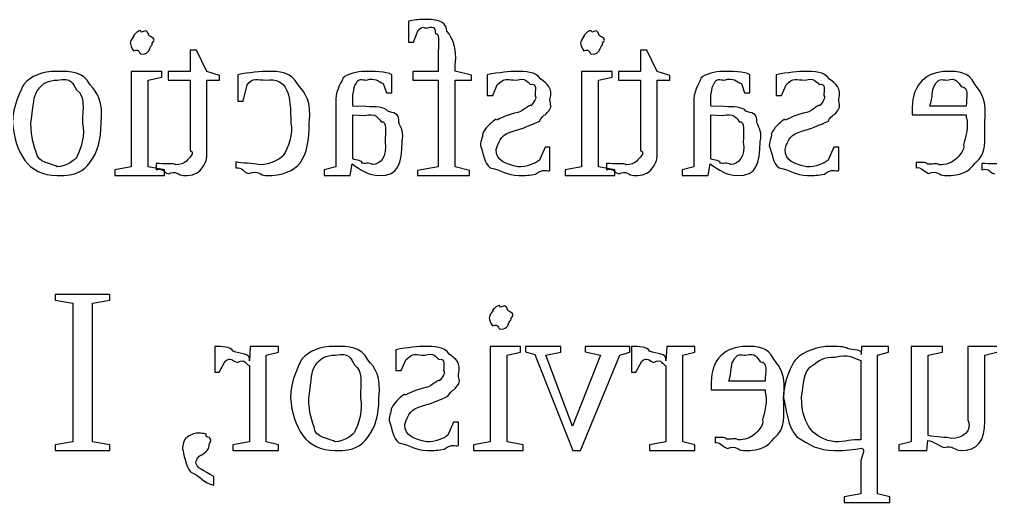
# Model space of a CAD drawing. Header units: millimetres. Extents: x 21 to 196, y 128 to 259.
# Drawn here: x 109.23 to 128.96, y 240.74 to 250.56 of the extents above; entities that cross this region are included whole.
import ezdxf

# ---------------------------------------------------------------- set-up
doc = ezdxf.new("R2010")
doc.units = ezdxf.units.MM
doc.layers.get('0').update_dxf_attribs({"linetype": 'CONTINUOUS'})

msp = doc.modelspace()

# ---------------------------------------------------------------- linework, layer by layer
at = {"color": 0}
for p, q in [((117.137, 250.522), (117.137, 250.098)), ((117.237, 250.098), (117.33, 250.34)), ((111.481, 250.075), (111.481, 250.075)), ((117.137, 250.098), (117.237, 250.098)), ((120.629, 250.075), (120.629, 250.075)), ((112.83, 249.937), (112.697, 249.937)), ((112.697, 249.937), (112.697, 249.502)), ((113.039, 249.502), (112.83, 249.937)), ((117.738, 249.827), (117.738, 249.502)), ((121.979, 249.937), (121.846, 249.937)), ((121.846, 249.937), (121.846, 249.502)), ((122.188, 249.502), (121.979, 249.937)), ((118.085, 249.508), (118.085, 249.645)), ((112.12, 249.502), (111.502, 249.502)), ((111.502, 249.502), (111.502, 247.562)), ((111.844, 249.326), (112.12, 249.386)), ((112.12, 249.386), (112.12, 249.502)), ((112.697, 249.502), (112.251, 249.502)), ((112.251, 249.502), (112.251, 249.326)), ((113.293, 249.42), (113.039, 249.502)), ((113.293, 249.326), (113.293, 249.42)), ((113.667, 249.436), (113.667, 248.896)), ((116.236, 249.502), (116.236, 249.502)), ((116.793, 249.067), (116.793, 249.436)), ((117.738, 249.502), (117.22, 249.502)), ((117.22, 249.502), (117.22, 249.326)), ((118.416, 249.425), (118.085, 249.508)), ((118.416, 249.326), (118.416, 249.425)), ((118.734, 249.436), (118.734, 249.011)), ((121.269, 249.502), (120.651, 249.502)), ((120.651, 249.502), (120.651, 247.562)), ((120.993, 249.326), (121.269, 249.386)), ((121.269, 249.386), (121.269, 249.502)), ((121.846, 249.502), (121.4, 249.502)), ((121.4, 249.502), (121.4, 249.326)), ((122.441, 249.42), (122.188, 249.502)), ((122.441, 249.326), (122.441, 249.42)), ((123.511, 249.502), (123.511, 249.502)), ((124.068, 249.067), (124.068, 249.436)), ((124.601, 249.436), (124.601, 249.011)), ((111.844, 247.562), (111.844, 249.326)), ((112.251, 249.326), (112.697, 249.326)), ((112.697, 249.326), (112.697, 247.893)), ((113.039, 247.865), (113.039, 249.326)), ((113.039, 249.326), (113.293, 249.326)), ((113.772, 248.896), (113.855, 249.232)), ((116.622, 249.254), (116.688, 249.067)), ((117.22, 249.326), (117.738, 249.326)), ((117.738, 249.326), (117.738, 247.562)), ((118.085, 249.326), (118.416, 249.326)), ((118.085, 247.562), (118.085, 249.326)), ((118.845, 249.011), (118.938, 249.232)), ((120.993, 247.562), (120.993, 249.326)), ((121.4, 249.326), (121.846, 249.326)), ((121.846, 249.326), (121.846, 247.893)), ((122.188, 247.865), (122.188, 249.326)), ((122.188, 249.326), (122.441, 249.326)), ((123.897, 249.254), (123.963, 249.067)), ((124.711, 249.011), (124.805, 249.232)), ((128.068, 249.326), (128.068, 249.326)), ((116.005, 248.797), (116.005, 249.028)), ((116.688, 249.067), (116.793, 249.067)), ((118.734, 249.011), (118.845, 249.011)), ((123.279, 248.797), (123.279, 249.028)), ((123.963, 249.067), (124.068, 249.067)), ((124.601, 249.011), (124.711, 249.011)), ((113.667, 248.896), (113.772, 248.896)), ((115.657, 248.945), (115.657, 247.562)), ((116.275, 248.786), (116.005, 248.797)), ((122.932, 248.945), (122.932, 247.562)), ((123.549, 248.786), (123.279, 248.797)), ((128.465, 248.797), (127.726, 248.797)), ((116.005, 248.62), (116.242, 248.609)), ((116.005, 247.722), (116.005, 248.62)), ((123.279, 248.62), (123.516, 248.609)), ((123.279, 247.722), (123.279, 248.62)), ((127.368, 248.769), (127.368, 248.62)), ((127.368, 248.62), (128.465, 248.62)), ((128.465, 248.62), (128.465, 248.57)), ((109.464, 248.449), (109.464, 248.449)), ((119.258, 248.29), (119.462, 248.35)), ((125.125, 248.29), (125.329, 248.35)), ((118.597, 247.997), (118.597, 247.997)), ((119.908, 247.964), (119.793, 247.7)), ((120.008, 247.964), (119.908, 247.964)), ((120.008, 247.485), (120.008, 247.964)), ((124.463, 247.997), (124.463, 247.997)), ((125.775, 247.964), (125.659, 247.7)), ((125.874, 247.964), (125.775, 247.964)), ((125.874, 247.485), (125.874, 247.964)), ((112.008, 247.633), (112.008, 247.501)), ((113.623, 247.667), (113.623, 247.545)), ((115.95, 247.385), (115.988, 247.622)), ((121.157, 247.633), (121.157, 247.501)), ((123.224, 247.385), (123.263, 247.622)), ((127.445, 247.656), (127.445, 247.545)), ((128.783, 247.633), (128.783, 247.501)), ((111.502, 247.562), (111.166, 247.501)), ((111.166, 247.501), (111.166, 247.385)), ((112.175, 247.501), (111.844, 247.562)), ((112.175, 247.385), (112.175, 247.501)), ((115.657, 247.562), (115.42, 247.501)), ((115.42, 247.501), (115.42, 247.385)), ((117.738, 247.562), (117.319, 247.485)), ((117.319, 247.485), (117.319, 247.385)), ((118.372, 247.485), (118.085, 247.562)), ((118.372, 247.385), (118.372, 247.485)), ((120.651, 247.562), (120.315, 247.501)), ((120.315, 247.501), (120.315, 247.385)), ((121.324, 247.501), (120.993, 247.562)), ((121.324, 247.385), (121.324, 247.501)), ((122.932, 247.562), (122.695, 247.501)), ((122.695, 247.501), (122.695, 247.385)), ((111.166, 247.385), (112.175, 247.385)), ((112.565, 247.385), (112.565, 247.385)), ((115.42, 247.385), (115.95, 247.385)), ((117.319, 247.385), (118.372, 247.385)), ((120.315, 247.385), (121.324, 247.385)), ((121.714, 247.385), (121.714, 247.385)), ((122.695, 247.385), (123.224, 247.385)), ((111.064, 244.968), (109.957, 244.968)), ((109.957, 244.968), (109.957, 244.852)), ((109.957, 244.852), (110.315, 244.792)), ((110.712, 244.792), (111.064, 244.852)), ((111.064, 244.852), (111.064, 244.968)), ((110.315, 244.792), (110.315, 241.97)), ((110.712, 241.97), (110.712, 244.792)), ((118.772, 244.483), (118.772, 244.483)), ((113.202, 243.91), (113.202, 243.386)), ((113.235, 243.91), (113.202, 243.91)), ((113.918, 243.91), (113.902, 243.618)), ((114.492, 243.91), (113.918, 243.91)), ((114.492, 243.794), (114.492, 243.91)), ((119.411, 243.91), (118.794, 243.91)), ((118.794, 243.91), (118.794, 241.97)), ((119.411, 243.794), (119.411, 243.91)), ((120.227, 243.91), (119.511, 243.91)), ((119.511, 243.91), (119.511, 243.8)), ((120.227, 243.794), (120.227, 243.91)), ((121.627, 243.91), (120.723, 243.91)), ((120.723, 243.91), (120.723, 243.8)), ((121.627, 243.794), (121.627, 243.91)), ((121.663, 243.91), (121.663, 243.386)), ((121.696, 243.91), (121.663, 243.91)), ((122.379, 243.91), (122.363, 243.618)), ((122.953, 243.91), (122.379, 243.91)), ((122.953, 243.794), (122.953, 243.91)), ((126.337, 243.91), (126.331, 243.745)), ((126.883, 243.91), (126.337, 243.91)), ((126.883, 243.794), (126.883, 243.91)), ((127.98, 243.91), (127.346, 243.91)), ((127.346, 243.91), (127.346, 241.97)), ((127.98, 243.794), (127.98, 243.91)), ((129.088, 243.91), (128.498, 243.91)), ((128.498, 243.91), (128.498, 242.416)), ((114.244, 243.733), (114.492, 243.794)), ((114.244, 241.97), (114.244, 243.733)), ((116.877, 243.844), (116.877, 243.419)), ((119.136, 243.733), (119.411, 243.794)), ((119.136, 241.97), (119.136, 243.733)), ((119.511, 243.8), (119.698, 243.745)), ((119.698, 243.745), (120.475, 241.793)), ((119.924, 243.733), (120.227, 243.794)), ((120.464, 242.29), (119.924, 243.733)), ((121.032, 243.733), (120.464, 242.29)), ((120.629, 241.793), (121.429, 243.733)), ((120.723, 243.8), (121.032, 243.733)), ((121.429, 243.733), (121.627, 243.794)), ((122.705, 243.733), (122.953, 243.794)), ((122.705, 241.97), (122.705, 243.733)), ((123.983, 243.733), (123.983, 243.733)), ((126.662, 243.733), (126.883, 243.794)), ((126.662, 240.911), (126.662, 243.733)), ((127.688, 243.733), (127.98, 243.794)), ((127.688, 242.102), (127.688, 243.733)), ((128.84, 243.733), (129.088, 243.794)), ((128.84, 242.394), (128.84, 243.733)), ((113.29, 243.386), (113.411, 243.612)), ((113.902, 243.513), (113.902, 241.97)), ((116.987, 243.419), (117.081, 243.64)), ((121.751, 243.386), (121.872, 243.612)), ((122.363, 243.513), (122.363, 241.97)), ((126.321, 243.623), (126.321, 242.008)), ((113.202, 243.386), (113.29, 243.386)), ((116.877, 243.419), (116.987, 243.419)), ((121.663, 243.386), (121.751, 243.386)), ((123.283, 243.177), (123.283, 243.028)), ((124.38, 243.204), (123.642, 243.204)), ((123.283, 243.028), (124.38, 243.028)), ((124.38, 243.028), (124.38, 242.979)), ((125.119, 242.879), (125.119, 242.879)), ((114.734, 242.857), (114.734, 242.857)), ((115.109, 242.857), (115.109, 242.857)), ((117.401, 242.697), (117.604, 242.758)), ((116.739, 242.405), (116.739, 242.405)), ((118.051, 242.372), (117.935, 242.108)), ((118.15, 242.372), (118.051, 242.372)), ((118.15, 241.893), (118.15, 242.372)), ((110.315, 241.97), (109.957, 241.909)), ((109.957, 241.909), (109.957, 241.793)), ((111.064, 241.909), (110.712, 241.97)), ((111.064, 241.793), (111.064, 241.909)), ((113.902, 241.97), (113.566, 241.909)), ((113.566, 241.909), (113.566, 241.793)), ((114.492, 241.909), (114.244, 241.97)), ((114.492, 241.793), (114.492, 241.909)), ((118.794, 241.97), (118.457, 241.909)), ((118.457, 241.909), (118.457, 241.793)), ((119.466, 241.909), (119.136, 241.97)), ((119.466, 241.793), (119.466, 241.909)), ((122.363, 241.97), (122.027, 241.909)), ((122.027, 241.909), (122.027, 241.793)), ((122.953, 241.909), (122.705, 241.97)), ((122.953, 241.793), (122.953, 241.909)), ((123.361, 242.063), (123.361, 241.953)), ((127.346, 241.97), (127.098, 241.909)), ((127.098, 241.909), (127.098, 241.793)), ((127.666, 241.793), (127.682, 241.997)), ((109.957, 241.793), (111.064, 241.793)), ((112.542, 241.821), (112.542, 241.821)), ((113.566, 241.793), (114.492, 241.793)), ((118.457, 241.793), (119.466, 241.793)), ((120.475, 241.793), (120.629, 241.793)), ((122.027, 241.793), (122.953, 241.793)), ((127.098, 241.793), (127.666, 241.793)), ((126.321, 241.562), (126.321, 240.911)), ((113.176, 241.088), (113.176, 241.264)), ((126.321, 240.911), (125.984, 240.851)), ((126.91, 240.851), (126.662, 240.911)), ((125.984, 240.851), (125.984, 240.735)), ((125.984, 240.735), (126.91, 240.735)), ((126.91, 240.735), (126.91, 240.851))]:
    msp.add_line(p, q, dxfattribs=at)
for points in [[(111.706, 250.301), (111.698, 250.387), (111.591, 250.279), (111.547, 250.235)], [(111.861, 250.235), (111.82, 250.387), (111.766, 250.301), (111.706, 250.301)], [(117.435, 250.56), (117.347, 250.56), (117.23, 250.547), (117.137, 250.522)], [(117.33, 250.34), (117.432, 250.442), (117.435, 250.384), (117.501, 250.384)], [(117.915, 250.323), (117.895, 250.56), (117.642, 250.56), (117.435, 250.56)], [(117.501, 250.384), (117.704, 250.442), (117.653, 250.346), (117.688, 250.268)], [(120.855, 250.301), (120.847, 250.387), (120.74, 250.279), (120.696, 250.235)], [(121.01, 250.235), (120.968, 250.387), (120.915, 250.301), (120.855, 250.301)], [(111.547, 250.235), (111.61, 250.299), (111.481, 250.137), (111.481, 250.075)], [(111.927, 250.075), (112.025, 250.182), (111.905, 250.191), (111.861, 250.235)], [(117.688, 250.268), (117.774, 250.288), (117.738, 250.044), (117.738, 249.827)], [(118.085, 249.645), (118.123, 250.009), (118.029, 250.165), (117.915, 250.323)], [(120.696, 250.235), (120.759, 250.299), (120.629, 250.137), (120.629, 250.075)], [(121.076, 250.075), (121.174, 250.182), (121.054, 250.191), (121.01, 250.235)], [(111.481, 250.075), (111.492, 250.06), (111.502, 249.965), (111.547, 249.921)], [(111.861, 249.921), (111.908, 250.06), (111.927, 250.016), (111.927, 250.075)], [(120.629, 250.075), (120.64, 250.06), (120.651, 249.965), (120.696, 249.921)], [(121.01, 249.921), (121.056, 250.06), (121.076, 250.016), (121.076, 250.075)], [(111.547, 249.921), (111.698, 249.972), (111.645, 249.855), (111.706, 249.855)], [(111.706, 249.855), (111.82, 249.855), (111.817, 249.877), (111.861, 249.921)], [(120.696, 249.921), (120.847, 249.972), (120.793, 249.855), (120.855, 249.855)], [(120.855, 249.855), (120.968, 249.855), (120.966, 249.877), (121.01, 249.921)], [(109.983, 249.502), (109.691, 249.502), (109.467, 249.414), (109.316, 249.238)], [(110.666, 249.232), (110.526, 249.502), (110.289, 249.502), (109.983, 249.502)], [(109.999, 249.326), (110.294, 249.384), (110.31, 249.26), (110.391, 249.127)], [(114.241, 249.502), (114.172, 249.502), (113.874, 249.48), (113.667, 249.436)], [(113.855, 249.232), (113.958, 249.384), (114.085, 249.326), (114.235, 249.326)], [(114.235, 249.326), (114.682, 249.384), (114.742, 249.034), (114.742, 248.449)], [(114.891, 249.227), (114.748, 249.502), (114.525, 249.502), (114.241, 249.502)], [(116.236, 249.502), (116.104, 249.502), (115.893, 249.455), (115.801, 249.364)], [(116.071, 249.254), (116.119, 249.384), (116.185, 249.326), (116.28, 249.326)], [(116.793, 249.436), (116.699, 249.502), (116.399, 249.502), (116.236, 249.502)], [(116.28, 249.326), (116.457, 249.384), (116.52, 249.301), (116.622, 249.254)], [(119.308, 249.502), (119.218, 249.502), (118.966, 249.48), (118.734, 249.436)], [(118.938, 249.232), (119.086, 249.384), (119.148, 249.326), (119.324, 249.326)], [(119.82, 249.348), (119.703, 249.502), (119.526, 249.502), (119.308, 249.502)], [(119.324, 249.326), (119.505, 249.384), (119.545, 249.295), (119.611, 249.238)], [(123.511, 249.502), (123.378, 249.502), (123.168, 249.455), (123.075, 249.364)], [(123.346, 249.254), (123.394, 249.384), (123.46, 249.326), (123.555, 249.326)], [(124.068, 249.436), (123.974, 249.502), (123.673, 249.502), (123.511, 249.502)], [(123.555, 249.326), (123.731, 249.384), (123.795, 249.301), (123.897, 249.254)], [(125.174, 249.502), (125.084, 249.502), (124.832, 249.48), (124.601, 249.436)], [(124.805, 249.232), (124.952, 249.384), (125.014, 249.326), (125.191, 249.326)], [(125.687, 249.348), (125.569, 249.502), (125.392, 249.502), (125.174, 249.502)], [(125.191, 249.326), (125.371, 249.384), (125.411, 249.295), (125.477, 249.238)], [(128.068, 249.502), (127.675, 249.502), (127.368, 249.257), (127.368, 248.769)], [(127.815, 249.204), (127.911, 249.384), (127.955, 249.326), (128.068, 249.326)], [(128.641, 249.243), (128.506, 249.502), (128.315, 249.502), (128.068, 249.502)], [(128.068, 249.326), (128.271, 249.384), (128.297, 249.279), (128.366, 249.188)], [(109.316, 249.238), (109.272, 249.149), (109.089, 248.798), (109.089, 248.449)], [(109.597, 249.116), (109.694, 249.266), (109.816, 249.326), (109.999, 249.326)], [(110.887, 248.449), (110.94, 248.907), (110.813, 249.052), (110.666, 249.232)], [(115.117, 248.455), (115.167, 248.903), (115.043, 249.046), (114.891, 249.227)], [(115.801, 249.364), (115.799, 249.318), (115.657, 249.133), (115.657, 248.945)], [(116.005, 249.028), (116.031, 249.172), (116.027, 249.206), (116.071, 249.254)], [(119.611, 249.238), (119.751, 249.271), (119.705, 249.107), (119.705, 249.011)], [(120.008, 248.929), (120.071, 249.178), (119.946, 249.245), (119.82, 249.348)], [(123.075, 249.364), (123.074, 249.318), (122.932, 249.133), (122.932, 248.945)], [(123.279, 249.028), (123.305, 249.172), (123.301, 249.206), (123.346, 249.254)], [(125.477, 249.238), (125.618, 249.271), (125.571, 249.107), (125.571, 249.011)], [(125.874, 248.929), (125.937, 249.178), (125.812, 249.245), (125.687, 249.348)], [(127.726, 248.797), (127.797, 248.987), (127.757, 249.123), (127.815, 249.204)], [(128.366, 249.188), (128.524, 249.204), (128.465, 248.969), (128.465, 248.797)], [(128.84, 248.455), (128.892, 248.921), (128.773, 249.069), (128.641, 249.243)], [(109.464, 248.449), (109.522, 248.874), (109.509, 248.98), (109.597, 249.116)], [(110.391, 249.127), (110.573, 249.002), (110.512, 248.769), (110.512, 248.449)], [(119.705, 249.011), (119.751, 248.976), (119.676, 248.86), (119.616, 248.802)], [(125.571, 249.011), (125.618, 248.976), (125.542, 248.86), (125.483, 248.802)], [(119.616, 248.802), (119.633, 248.863), (119.47, 248.7), (119.352, 248.664)], [(119.953, 248.67), (120.071, 248.786), (120.008, 248.83), (120.008, 248.929)], [(125.483, 248.802), (125.499, 248.863), (125.337, 248.7), (125.218, 248.664)], [(125.819, 248.67), (125.937, 248.786), (125.874, 248.83), (125.874, 248.929)], [(116.242, 248.609), (116.472, 248.664), (116.52, 248.557), (116.578, 248.477)], [(116.716, 248.697), (116.637, 248.786), (116.466, 248.781), (116.275, 248.786)], [(116.936, 248.466), (116.957, 248.678), (116.815, 248.645), (116.716, 248.697)], [(119.352, 248.664), (119.178, 248.638), (118.988, 248.543), (118.922, 248.51)], [(119.793, 248.493), (119.88, 248.642), (119.917, 248.599), (119.953, 248.67)], [(123.516, 248.609), (123.746, 248.664), (123.795, 248.557), (123.853, 248.477)], [(123.99, 248.697), (123.912, 248.786), (123.741, 248.781), (123.549, 248.786)], [(124.211, 248.466), (124.231, 248.678), (124.09, 248.645), (123.99, 248.697)], [(125.218, 248.664), (125.045, 248.638), (124.854, 248.543), (124.788, 248.51)], [(125.659, 248.493), (125.746, 248.642), (125.783, 248.599), (125.819, 248.67)], [(109.089, 248.449), (109.154, 247.855), (109.393, 247.385), (109.999, 247.385)], [(109.597, 247.771), (109.522, 248.017), (109.464, 248.136), (109.464, 248.449)], [(110.512, 248.449), (110.573, 248.241), (110.472, 247.895), (110.391, 247.76)], [(110.666, 247.656), (110.823, 247.866), (110.887, 248.103), (110.887, 248.449)], [(114.23, 247.385), (114.933, 247.385), (115.117, 247.741), (115.117, 248.455)], [(114.742, 248.449), (114.8, 248.259), (114.691, 247.926), (114.588, 247.793)], [(116.578, 248.477), (116.703, 248.502), (116.66, 248.259), (116.66, 248.069)], [(117.002, 248.08), (117.049, 248.237), (116.98, 248.363), (116.936, 248.466)], [(118.922, 248.51), (118.925, 248.572), (118.794, 248.436), (118.746, 248.389)], [(119.462, 248.35), (119.622, 248.429), (119.724, 248.445), (119.793, 248.493)], [(123.853, 248.477), (123.978, 248.502), (123.935, 248.259), (123.935, 248.069)], [(124.277, 248.08), (124.324, 248.237), (124.255, 248.363), (124.211, 248.466)], [(124.788, 248.51), (124.791, 248.572), (124.66, 248.436), (124.612, 248.389)], [(125.329, 248.35), (125.488, 248.429), (125.59, 248.445), (125.659, 248.493)], [(128.465, 248.57), (128.524, 248.407), (128.447, 248.143), (128.41, 248.008)], [(128.647, 247.639), (128.892, 247.84), (128.84, 248.08), (128.84, 248.455)], [(118.635, 248.223), (118.66, 248.234), (118.597, 248.085), (118.597, 247.997)], [(118.746, 248.389), (118.711, 248.358), (118.661, 248.285), (118.635, 248.223)], [(118.916, 247.915), (118.991, 248.146), (119.031, 248.212), (119.258, 248.29)], [(124.502, 248.223), (124.526, 248.234), (124.463, 248.085), (124.463, 247.997)], [(124.612, 248.389), (124.577, 248.358), (124.528, 248.285), (124.502, 248.223)], [(124.783, 247.915), (124.857, 248.146), (124.897, 248.212), (125.125, 248.29)], [(116.66, 248.069), (116.703, 247.771), (116.575, 247.612), (116.401, 247.612)], [(116.545, 247.385), (116.931, 247.385), (117.002, 247.617), (117.002, 248.08)], [(123.935, 248.069), (123.978, 247.771), (123.85, 247.612), (123.676, 247.612)], [(123.819, 247.385), (124.205, 247.385), (124.277, 247.617), (124.277, 248.08)], [(128.41, 248.008), (128.447, 247.904), (128.311, 247.774), (128.233, 247.705)], [(112.697, 247.893), (112.812, 247.862), (112.67, 247.723), (112.615, 247.672)], [(112.923, 247.512), (113.039, 247.672), (113.039, 247.713), (113.039, 247.865)], [(118.597, 247.997), (118.66, 247.826), (118.663, 247.642), (118.795, 247.54)], [(119.357, 247.562), (119.108, 247.62), (118.916, 247.679), (118.916, 247.915)], [(121.846, 247.893), (121.961, 247.862), (121.819, 247.723), (121.763, 247.672)], [(122.072, 247.512), (122.188, 247.672), (122.188, 247.713), (122.188, 247.865)], [(124.463, 247.997), (124.526, 247.826), (124.529, 247.642), (124.661, 247.54)], [(125.224, 247.562), (124.974, 247.62), (124.783, 247.679), (124.783, 247.915)], [(109.999, 247.562), (109.933, 247.62), (109.685, 247.631), (109.597, 247.771)], [(110.391, 247.76), (110.407, 247.738), (110.176, 247.562), (109.999, 247.562)], [(109.999, 247.385), (110.407, 247.385), (110.516, 247.475), (110.666, 247.656)], [(112.4, 247.6), (112.389, 247.646), (112.163, 247.612), (112.008, 247.633)], [(112.615, 247.672), (112.584, 247.646), (112.488, 247.6), (112.4, 247.6)], [(114.108, 247.6), (113.954, 247.646), (113.76, 247.622), (113.623, 247.667)], [(114.588, 247.793), (114.594, 247.763), (114.326, 247.6), (114.108, 247.6)], [(115.988, 247.622), (116.163, 247.503), (116.318, 247.385), (116.545, 247.385)], [(116.187, 247.639), (116.211, 247.694), (116.068, 247.688), (116.005, 247.722)], [(116.401, 247.612), (116.328, 247.653), (116.246, 247.62), (116.187, 247.639)], [(119.793, 247.7), (119.699, 247.62), (119.538, 247.562), (119.357, 247.562)], [(121.549, 247.6), (121.538, 247.646), (121.311, 247.612), (121.157, 247.633)], [(121.763, 247.672), (121.733, 247.646), (121.637, 247.6), (121.549, 247.6)], [(123.263, 247.622), (123.438, 247.503), (123.592, 247.385), (123.819, 247.385)], [(123.461, 247.639), (123.486, 247.694), (123.343, 247.688), (123.279, 247.722)], [(123.676, 247.612), (123.603, 247.653), (123.521, 247.62), (123.461, 247.639)], [(125.659, 247.7), (125.566, 247.62), (125.404, 247.562), (125.224, 247.562)], [(127.677, 247.617), (127.669, 247.668), (127.504, 247.64), (127.445, 247.656)], [(127.914, 247.6), (127.856, 247.646), (127.769, 247.606), (127.677, 247.617)], [(128.233, 247.705), (128.171, 247.646), (128.046, 247.6), (127.914, 247.6)], [(128.024, 247.385), (128.396, 247.385), (128.514, 247.469), (128.647, 247.639)], [(129.175, 247.6), (129.164, 247.646), (128.937, 247.612), (128.783, 247.633)], [(112.008, 247.501), (112.176, 247.547), (112.152, 247.44), (112.262, 247.419)], [(112.262, 247.419), (112.393, 247.503), (112.47, 247.385), (112.565, 247.385)], [(112.565, 247.385), (112.764, 247.385), (112.843, 247.427), (112.923, 247.512)], [(113.623, 247.545), (113.764, 247.558), (113.775, 247.453), (113.888, 247.424)], [(113.888, 247.424), (114.106, 247.503), (114.113, 247.385), (114.23, 247.385)], [(118.795, 247.54), (119.038, 247.503), (119.118, 247.385), (119.374, 247.385)], [(119.374, 247.385), (119.516, 247.385), (119.592, 247.394), (119.716, 247.413)], [(119.716, 247.413), (119.884, 247.542), (119.939, 247.458), (120.008, 247.485)], [(121.157, 247.501), (121.325, 247.547), (121.301, 247.44), (121.411, 247.419)], [(121.411, 247.419), (121.541, 247.503), (121.619, 247.385), (121.714, 247.385)], [(121.714, 247.385), (121.912, 247.385), (121.992, 247.427), (122.072, 247.512)], [(124.661, 247.54), (124.904, 247.503), (124.984, 247.385), (125.24, 247.385)], [(125.24, 247.385), (125.382, 247.385), (125.458, 247.394), (125.582, 247.413)], [(125.582, 247.413), (125.75, 247.542), (125.805, 247.458), (125.874, 247.485)], [(127.445, 247.545), (127.554, 247.565), (127.593, 247.463), (127.699, 247.43)], [(127.699, 247.43), (127.885, 247.503), (127.914, 247.385), (128.024, 247.385)], [(128.783, 247.501), (128.951, 247.547), (128.927, 247.44), (129.037, 247.419)], [(118.838, 244.643), (118.901, 244.706), (118.772, 244.545), (118.772, 244.483)], [(118.998, 244.709), (118.989, 244.795), (118.882, 244.687), (118.838, 244.643)], [(119.152, 244.643), (119.111, 244.795), (119.057, 244.709), (118.998, 244.709)], [(118.772, 244.483), (118.783, 244.468), (118.794, 244.373), (118.838, 244.329)], [(119.218, 244.483), (119.316, 244.589), (119.196, 244.599), (119.152, 244.643)], [(119.152, 244.329), (119.199, 244.468), (119.218, 244.424), (119.218, 244.483)], [(118.838, 244.329), (118.989, 244.38), (118.936, 244.263), (118.998, 244.263)], [(118.998, 244.263), (119.111, 244.263), (119.108, 244.285), (119.152, 244.329)], [(113.571, 243.816), (113.527, 243.91), (113.316, 243.91), (113.235, 243.91)], [(115.627, 243.91), (115.335, 243.91), (115.112, 243.822), (114.96, 243.645)], [(116.31, 243.64), (116.17, 243.91), (115.933, 243.91), (115.627, 243.91)], [(117.45, 243.91), (117.361, 243.91), (117.108, 243.888), (116.877, 243.844)], [(117.963, 243.756), (117.846, 243.91), (117.668, 243.91), (117.45, 243.91)], [(122.032, 243.816), (121.988, 243.91), (121.777, 243.91), (121.696, 243.91)], [(123.983, 243.91), (123.591, 243.91), (123.283, 243.665), (123.283, 243.177)], [(124.557, 243.651), (124.422, 243.91), (124.23, 243.91), (123.983, 243.91)], [(125.692, 243.91), (125.483, 243.91), (125.16, 243.819), (124.998, 243.64)], [(126.051, 243.866), (126.023, 243.91), (125.814, 243.91), (125.692, 243.91)], [(126.331, 243.745), (126.376, 243.851), (126.169, 243.836), (126.051, 243.866)], [(113.411, 243.612), (113.516, 243.712), (113.564, 243.603), (113.659, 243.585)], [(113.902, 243.618), (113.928, 243.785), (113.712, 243.753), (113.571, 243.816)], [(113.659, 243.585), (113.822, 243.674), (113.833, 243.542), (113.902, 243.513)], [(115.241, 243.524), (115.339, 243.674), (115.46, 243.733), (115.644, 243.733)], [(115.644, 243.733), (115.939, 243.792), (115.955, 243.667), (116.035, 243.535)], [(117.081, 243.64), (117.228, 243.792), (117.29, 243.733), (117.467, 243.733)], [(117.467, 243.733), (117.647, 243.792), (117.687, 243.703), (117.753, 243.645)], [(117.753, 243.645), (117.894, 243.678), (117.847, 243.514), (117.847, 243.419)], [(118.15, 243.337), (118.214, 243.586), (118.088, 243.652), (117.963, 243.756)], [(121.872, 243.612), (121.977, 243.712), (122.025, 243.603), (122.12, 243.585)], [(122.363, 243.618), (122.389, 243.785), (122.173, 243.753), (122.032, 243.816)], [(122.12, 243.585), (122.283, 243.674), (122.294, 243.542), (122.363, 243.513)], [(123.73, 243.612), (123.826, 243.792), (123.871, 243.733), (123.983, 243.733)], [(123.983, 243.733), (124.186, 243.792), (124.212, 243.687), (124.281, 243.596)], [(125.29, 243.491), (125.509, 243.648), (125.569, 243.695), (125.797, 243.695)], [(125.797, 243.695), (126.064, 243.767), (126.182, 243.67), (126.321, 243.623)], [(114.96, 243.645), (114.916, 243.557), (114.734, 243.206), (114.734, 242.857)], [(115.109, 242.857), (115.167, 243.282), (115.153, 243.388), (115.241, 243.524)], [(116.035, 243.535), (116.217, 243.41), (116.156, 243.177), (116.156, 242.857)], [(116.531, 242.857), (116.585, 243.315), (116.458, 243.459), (116.31, 243.64)], [(123.642, 243.204), (123.712, 243.395), (123.672, 243.531), (123.73, 243.612)], [(124.281, 243.596), (124.44, 243.612), (124.38, 243.377), (124.38, 243.204)], [(124.755, 242.863), (124.807, 243.328), (124.689, 243.477), (124.557, 243.651)], [(124.998, 243.64), (124.92, 243.553), (124.75, 243.206), (124.75, 242.868)], [(125.119, 242.879), (125.167, 243.262), (125.177, 243.359), (125.29, 243.491)], [(117.759, 243.21), (117.776, 243.271), (117.613, 243.108), (117.494, 243.072)], [(117.847, 243.419), (117.894, 243.384), (117.818, 243.268), (117.759, 243.21)], [(118.095, 243.078), (118.214, 243.193), (118.15, 243.237), (118.15, 243.337)], [(117.494, 243.072), (117.321, 243.046), (117.13, 242.951), (117.064, 242.918)], [(117.935, 242.901), (118.022, 243.05), (118.059, 243.007), (118.095, 243.078)], [(117.064, 242.918), (117.067, 242.98), (116.936, 242.843), (116.888, 242.796)], [(117.604, 242.758), (117.764, 242.836), (117.866, 242.853), (117.935, 242.901)], [(124.38, 242.979), (124.44, 242.814), (124.362, 242.551), (124.325, 242.416)], [(125.797, 241.97), (125.403, 242.028), (125.119, 242.273), (125.119, 242.879)], [(114.734, 242.857), (114.799, 242.263), (115.037, 241.793), (115.644, 241.793)], [(115.241, 242.179), (115.167, 242.425), (115.109, 242.544), (115.109, 242.857)], [(116.156, 242.857), (116.217, 242.649), (116.116, 242.303), (116.035, 242.168)], [(116.31, 242.063), (116.468, 242.274), (116.531, 242.511), (116.531, 242.857)], [(116.888, 242.796), (116.853, 242.766), (116.804, 242.693), (116.778, 242.631)], [(117.059, 242.322), (117.133, 242.554), (117.173, 242.62), (117.401, 242.697)], [(124.562, 242.047), (124.807, 242.248), (124.755, 242.488), (124.755, 242.863)], [(124.75, 242.868), (124.803, 242.638), (124.841, 242.262), (125.02, 242.074)], [(116.778, 242.631), (116.803, 242.642), (116.739, 242.493), (116.739, 242.405)], [(116.739, 242.405), (116.803, 242.234), (116.805, 242.05), (116.938, 241.948)], [(117.5, 241.97), (117.25, 242.028), (117.059, 242.087), (117.059, 242.322)], [(124.325, 242.416), (124.362, 242.311), (124.226, 242.182), (124.149, 242.113)], [(128.498, 242.416), (128.596, 242.19), (128.388, 242.036), (128.167, 242.036)], [(128.344, 241.793), (128.706, 241.793), (128.84, 241.993), (128.84, 242.394)], [(112.839, 242.146), (112.799, 242.146), (112.679, 242.115), (112.624, 242.052)], [(113.016, 242.086), (113.075, 242.146), (112.91, 242.146), (112.839, 242.146)], [(113.087, 241.92), (113.17, 242.069), (113.064, 242.048), (113.016, 242.086)], [(115.644, 241.97), (115.577, 242.028), (115.329, 242.039), (115.241, 242.179)], [(116.035, 242.168), (116.052, 242.146), (115.82, 241.97), (115.644, 241.97)], [(117.935, 242.108), (117.842, 242.028), (117.68, 241.97), (117.5, 241.97)], [(124.149, 242.113), (124.087, 242.054), (123.962, 242.008), (123.829, 242.008)], [(128.167, 242.036), (128.084, 242.072), (127.835, 242.058), (127.688, 242.102)], [(112.624, 242.052), (112.572, 242.021), (112.542, 241.912), (112.542, 241.821)], [(112.95, 241.716), (113.053, 241.791), (113.087, 241.832), (113.087, 241.92)], [(115.644, 241.793), (116.052, 241.793), (116.16, 241.883), (116.31, 242.063)], [(116.938, 241.948), (117.18, 241.91), (117.26, 241.793), (117.516, 241.793)], [(117.858, 241.821), (118.026, 241.951), (118.081, 241.866), (118.15, 241.893)], [(123.592, 242.025), (123.584, 242.076), (123.42, 242.048), (123.361, 242.063)], [(123.361, 241.953), (123.469, 241.972), (123.508, 241.87), (123.614, 241.837)], [(123.829, 242.008), (123.771, 242.054), (123.685, 242.014), (123.592, 242.025)], [(123.614, 241.837), (123.8, 241.91), (123.829, 241.793), (123.939, 241.793)], [(123.939, 241.793), (124.311, 241.793), (124.43, 241.878), (124.562, 242.047)], [(125.02, 242.074), (125.277, 241.91), (125.455, 241.793), (125.797, 241.793)], [(126.321, 242.008), (126.164, 242.028), (125.989, 241.97), (125.797, 241.97)], [(127.682, 241.997), (127.798, 241.992), (127.896, 241.894), (128.024, 241.854)], [(128.024, 241.854), (128.17, 241.91), (128.256, 241.793), (128.344, 241.793)], [(112.542, 241.821), (112.572, 241.747), (112.597, 241.483), (112.707, 241.358)], [(112.845, 241.639), (112.91, 241.713), (112.898, 241.687), (112.95, 241.716)], [(117.516, 241.793), (117.658, 241.793), (117.734, 241.802), (117.858, 241.821)], [(125.797, 241.793), (126.042, 241.793), (126.164, 241.81), (126.331, 241.843)], [(126.331, 241.843), (126.439, 241.826), (126.321, 241.632), (126.321, 241.562)], [(112.812, 241.567), (112.869, 241.669), (112.823, 241.617), (112.845, 241.639)], [(113.176, 241.264), (112.987, 241.39), (112.812, 241.432), (112.812, 241.567)], [(112.707, 241.358), (112.91, 241.262), (112.974, 241.143), (113.176, 241.088)]]:
    msp.add_open_spline(points, degree=3, dxfattribs=at)

doc.saveas('drawing.dxf')
